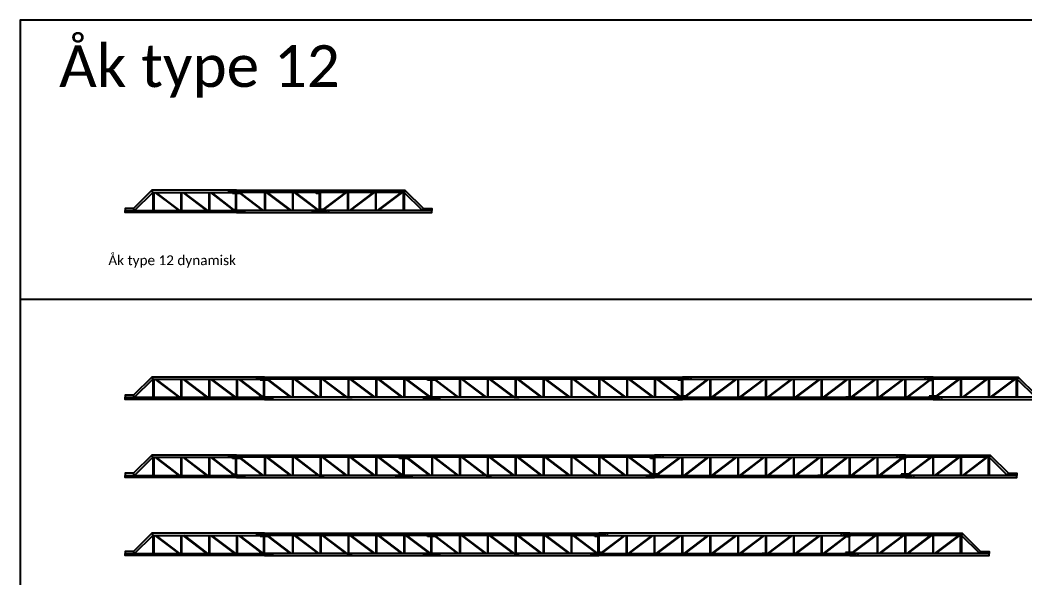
# Model space of a CAD drawing. Header units: millimetres. Extents: x -44600 to 136826, y -2000 to 78000.
# Drawn here: x 0 to 36059, y 58000 to 78000 of the extents above; entities that cross this region are included whole.
import ezdxf

# ---------------------------------------------------------------- set-up
doc = ezdxf.new("R2010")
doc.units = ezdxf.units.MM
for name, color, linetype in [('JBT_KL aak', 4, 'Continuous'), ('RAMME', 5, 'Continuous'), ('RAMME TEKST', 7, 'Continuous'), ('åkramme', 7, 'Continuous')]:
    doc.layers.add(name, color=color, linetype=linetype)
doc.styles.add('Calibri', font='calibri.ttf')

# ---------------------------------------------------------------- blocks, each defined once
blk = doc.blocks.new('Åk 12 lengde 31 meter')
at = {"layer": 'JBT_KL aak'}
for p, q in [((959, 800), (990, 725)), ((990, 725), (990, 75)), ((1000, 725), (1000, 75)), ((1010, 725), (1010, 75)), ((1010, 725), (1010, 75)), ((1020, 725), (1020, 75)), ((1030, 725), (1030, 75)), ((1065, 725), (1922, 75)), ((1098, 725), (1952, 75)), ((2000, 725), (2000, 75)), ((2020, 725), (2020, 75)), ((2065, 725), (2922, 75)), ((2099, 727), (2955, 75)), ((3000, 725), (3000, 75)), ((3020, 725), (3020, 75)), ((3065, 725), (3922, 75)), ((3098, 725), (3955, 75)), ((4000, 725), (4000, 75)), ((4020, 725), (4020, 75)), ((4065, 725), (4873, 115)), ((4098, 725), (4906, 115)), ((4707, 800), (4707, 725)), ((5000, 725), (5000, 800)), ((5000, 800), (9572, 800)), ((5000, 793), (5000, 800)), ((7391, 725), (5000, 725)), ((5294, 725), (5294, 800)), ((6000, 725), (6000, 75)), ((6020, 725), (6020, 75)), ((6065, 725), (6922, 75)), ((6098, 725), (6955, 75)), ((7000, 725), (7000, 75)), ((7020, 725), (7020, 75)), ((7065, 725), (7922, 75)), ((7098, 725), (7955, 75)), ((9572, 725), (7391, 725)), ((8000, 725), (8000, 75)), ((8020, 725), (8020, 75)), ((8065, 725), (8922, 75)), ((8098, 725), (8955, 75)), ((9000, 725), (9000, 75)), ((9020, 725), (9020, 75)), ((9065, 725), (9922, 75)), ((9098, 725), (9955, 75)), ((9572, 800), (10452, 800)), ((11000, 725), (9572, 725)), ((10000, 725), (10000, 75)), ((10020, 725), (10020, 75)), ((10065, 725), (10873, 115)), ((10098, 725), (10906, 115)), ((10452, 800), (11000, 800)), ((10707, 800), (10707, 725)), ((11000, 725), (11000, 800)), ((11000, 800), (15572, 800)), ((11000, 793), (11000, 800)), ((11000, 800), (11000, 725)), ((11000, 800), (11000, 793)), ((13391, 725), (11000, 725)), ((11294, 725), (11294, 800)), ((12000, 725), (12000, 75)), ((12020, 725), (12020, 75)), ((12065, 725), (12922, 75)), ((12098, 725), (12955, 75)), ((13000, 725), (13000, 75)), ((13020, 725), (13020, 75)), ((13065, 725), (13922, 75)), ((13098, 725), (13955, 75)), ((15572, 725), (13391, 725)), ((14000, 725), (14000, 75)), ((14020, 725), (14020, 75)), ((14065, 725), (14922, 75)), ((14098, 725), (14955, 75)), ((15000, 725), (15000, 75)), ((15020, 725), (15020, 75)), ((15065, 725), (15922, 75)), ((15098, 725), (15955, 75)), ((15572, 800), (16452, 800)), ((17000, 725), (15572, 725)), ((16000, 725), (16000, 75)), ((16020, 725), (16020, 75)), ((16065, 725), (16873, 115)), ((16098, 725), (16906, 115)), ((16452, 800), (17000, 800)), ((16707, 800), (16707, 725)), ((17000, 800), (17000, 725)), ((17000, 800), (17000, 793)), ((17548, 800), (17000, 800)), ((17000, 800), (17000, 725)), ((17000, 800), (17000, 793)), ((17000, 725), (23609, 725)), ((17902, 725), (17094, 115)), ((17935, 725), (17127, 115)), ((17294, 800), (17294, 725)), ((26000, 800), (17548, 800)), ((17980, 725), (17980, 75)), ((18000, 725), (18000, 75)), ((18902, 725), (18045, 75)), ((18935, 725), (18078, 75)), ((18980, 725), (18980, 75)), ((19000, 725), (19000, 75)), ((19902, 725), (19045, 75)), ((19935, 725), (19078, 75)), ((19980, 725), (19980, 75)), ((20000, 725), (20000, 75)), ((20902, 725), (20045, 75)), ((20935, 725), (20078, 75)), ((20980, 725), (20980, 75)), ((21000, 725), (21000, 75)), ((21902, 725), (21045, 75)), ((21935, 725), (21078, 75)), ((21980, 725), (21980, 75)), ((22000, 725), (22000, 75)), ((22902, 725), (22045, 75)), ((22935, 725), (22078, 75)), ((22980, 725), (22980, 75)), ((23000, 725), (23000, 75)), ((23902, 725), (23045, 75)), ((23935, 725), (23078, 75)), ((23609, 725), (26000, 725)), ((23980, 725), (23980, 75)), ((24000, 725), (24000, 75)), ((24902, 725), (24045, 75)), ((24935, 725), (24078, 75)), ((24980, 725), (24980, 75)), ((25000, 725), (25000, 75)), ((25707, 725), (25707, 800)), ((26000, 725), (26000, 800)), ((26000, 793), (26000, 800)), ((26902, 725), (26094, 115)), ((26935, 725), (26127, 115)), ((26294, 800), (26294, 725)), ((26980, 725), (26980, 75)), ((27000, 725), (27000, 75)), ((27902, 725), (27045, 75)), ((27935, 725), (27078, 75)), ((27980, 725), (27980, 75)), ((28000, 725), (28000, 75)), ((28901, 727), (28045, 75)), ((28935, 725), (28078, 75)), ((28980, 725), (28980, 75)), ((29000, 725), (29000, 75)), ((29902, 725), (29048, 75)), ((29935, 725), (29078, 75)), ((29970, 725), (29970, 75)), ((29980, 725), (29980, 75)), ((29990, 725), (29990, 75)), ((29990, 725), (29990, 75)), ((30000, 725), (30000, 75)), ((30041, 800), (30010, 725)), ((30010, 725), (30010, 75)), ((4976, 115), (4976, 685)), ((4996, 115), (4996, 685)), ((5121, 685), (5922, 75)), ((5150, 688), (5955, 75)), ((11121, 685), (11922, 75)), ((11150, 688), (11955, 75)), ((25850, 688), (25045, 75)), ((25879, 685), (25078, 75)), ((331, 75), (300, 150)), ((4707, 75), (4707, 0)), ((5000, 0), (5000, 80)), ((5000, 75), (5000, 0)), ((9572, 75), (5000, 75)), ((5000, 7), (5000, 0)), ((5000, 0), (7391, 0)), ((5294, 0), (5294, 75)), ((7391, 0), (9572, 0)), ((7955, 75), (8142, 75)), ((10452, 75), (9572, 75)), ((9572, 0), (11000, 0)), ((11000, 75), (10452, 75)), ((10707, 75), (10707, 0)), ((11000, 75), (11000, 0)), ((15572, 75), (11000, 75)), ((11000, 0), (11000, 75)), ((11000, 7), (11000, 0)), ((11000, 0), (13391, 0)), ((11294, 0), (11294, 75)), ((13391, 0), (15572, 0)), ((13955, 75), (14142, 75)), ((16452, 75), (15572, 75)), ((15572, 0), (17000, 0)), ((17000, 75), (16452, 75)), ((16707, 75), (16707, 0)), ((17000, 75), (17548, 75)), ((17000, 0), (17000, 75)), ((17000, 0), (17000, 75)), ((23609, 0), (17000, 0)), ((17294, 75), (17294, 0)), ((17548, 75), (26000, 75)), ((23045, 75), (22858, 75)), ((26000, 0), (23609, 0)), ((25707, 0), (25707, 75)), ((26000, 0), (26000, 80)), ((26000, 75), (26000, 0)), ((26000, 7), (26000, 0)), ((26294, 75), (26294, 0)), ((30669, 75), (30700, 150))]:
    blk.add_line(p, q, dxfattribs=at)
for points in [[(1287, 800), (959, 800), (300, 150), (0, 150), (0, 75), (331, 75), (990, 725), (2348, 725)], [(5000, 800), (1287, 800)], [(2348, 725), (5000, 725), (5000, 800)], [(28652, 725), (26000, 725), (26000, 800)], [(26000, 800), (29713, 800)], [(29713, 800), (30041, 800), (30700, 150), (31000, 150), (31000, 75), (30669, 75), (30010, 725), (28652, 725)], [(10976, 115), (10976, 685)], [(10996, 685), (10996, 115)], [(16976, 115), (16976, 685)], [(16996, 685), (16996, 115)], [(25976, 685), (25976, 115)], [(25996, 115), (25996, 685)], [(2348, 0), (0, 0), (0, 75), (2348, 75)], [(2348, 75), (5000, 75)], [(5000, 0), (2348, 0)], [(28652, 75), (26000, 75)], [(26000, 0), (28652, 0)], [(28652, 0), (31000, 0), (31000, 75), (28652, 75)]]:
    blk.add_lwpolyline(points, dxfattribs=at)
for points in [[(4850, 685), (4850, 725), (5000, 725), (5000, 685)], [(5150, 725), (5150, 685), (5000, 685), (5000, 725)], [(10850, 685), (10850, 725), (11000, 725), (11000, 685)], [(11150, 725), (11150, 685), (11000, 685), (11000, 725)], [(16850, 685), (16850, 725), (17000, 725), (17000, 685)], [(25850, 725), (25850, 685), (26000, 685), (26000, 725)], [(4850, 75), (4850, 115), (5000, 115), (5000, 75)], [(11000, 115), (11000, 75), (10850, 75), (10850, 115)], [(17000, 115), (17000, 75), (16850, 75), (16850, 115)], [(17000, 115), (17000, 75), (17150, 75), (17150, 115)], [(25850, 115), (25850, 75), (26000, 75), (26000, 115)], [(26150, 75), (26150, 115), (26000, 115), (26000, 75)]]:
    blk.add_lwpolyline(points, close=True, dxfattribs=at)
for centre in [(4797, 765), (4877, 765), (4957, 765), (5043, 765), (5123, 765), (5203, 765), (10797, 765), (10877, 765), (10957, 765), (11043, 765), (11123, 765), (11203, 765), (16797, 765), (16877, 765), (16957, 765), (17043, 765), (17123, 765), (17203, 765), (25797, 765), (25877, 765), (25957, 765), (26043, 765), (26123, 765), (26203, 765), (4797, 35), (4877, 35), (4957, 35), (5043, 35), (5123, 35), (5203, 35), (10797, 35), (10877, 35), (10957, 35), (11043, 35), (11123, 35), (11203, 35), (16797, 35), (16877, 35), (16957, 35), (17043, 35), (17123, 35), (17203, 35), (25797, 35), (25877, 35), (25957, 35), (26043, 35), (26123, 35), (26203, 35)]:
    blk.add_circle(centre, 11, dxfattribs=at)
blk = doc.blocks.new('Åk 12 lengde 32 meter')
at = {"layer": 'JBT_KL aak'}
for p, q in [((990, 725), (959, 800)), ((990, 725), (990, 75)), ((1000, 725), (1000, 75)), ((1010, 725), (1010, 75)), ((1020, 725), (1020, 75)), ((1030, 725), (1030, 75)), ((1065, 725), (1566, 345)), ((1098, 725), (1572, 366)), ((2000, 725), (2000, 75)), ((2020, 725), (2020, 75)), ((2065, 725), (2922, 75)), ((2098, 725), (2955, 75)), ((3000, 725), (3000, 75)), ((3020, 725), (3020, 75)), ((3064, 724), (3850, 114)), ((3097, 724), (3881, 115)), ((3707, 800), (3707, 725)), ((4000, 800), (4000, 720)), ((4000, 725), (4000, 800)), ((4000, 800), (8572, 800)), ((4000, 793), (4000, 800)), ((6391, 725), (4000, 725)), ((4294, 725), (4294, 800)), ((5000, 725), (5000, 75)), ((5020, 725), (5020, 75)), ((5065, 725), (5922, 75)), ((5098, 725), (5955, 75)), ((6000, 725), (6000, 75)), ((6020, 725), (6020, 75)), ((6065, 725), (6922, 75)), ((6098, 725), (6955, 75)), ((8572, 725), (6391, 725)), ((7000, 725), (7000, 75)), ((7020, 725), (7020, 75)), ((7065, 725), (7922, 75)), ((7098, 725), (7955, 75)), ((8000, 725), (8000, 75)), ((8020, 725), (8020, 75)), ((8065, 725), (8922, 75)), ((8098, 725), (8955, 75)), ((8572, 800), (9452, 800)), ((10000, 725), (8572, 725)), ((9000, 725), (9000, 75)), ((9020, 725), (9020, 75)), ((9065, 725), (9873, 115)), ((9098, 725), (9906, 115)), ((9452, 800), (10000, 800)), ((9707, 800), (9707, 725)), ((10000, 800), (10000, 725)), ((10000, 800), (10000, 793)), ((10000, 725), (10000, 800)), ((10000, 800), (18452, 800)), ((10000, 793), (10000, 800)), ((12391, 725), (10000, 725)), ((10294, 725), (10294, 800)), ((11000, 725), (11000, 75)), ((11020, 725), (11020, 75)), ((11065, 725), (11922, 75)), ((11098, 725), (11955, 75)), ((12000, 725), (12000, 75)), ((12020, 725), (12020, 75)), ((12065, 725), (12922, 75)), ((12098, 725), (12955, 75)), ((19000, 725), (12391, 725)), ((13000, 725), (13000, 75)), ((13020, 725), (13020, 75)), ((13065, 725), (13922, 75)), ((13098, 725), (13955, 75)), ((14000, 725), (14000, 75)), ((14020, 725), (14020, 75)), ((14065, 725), (14922, 75)), ((14098, 725), (14955, 75)), ((15000, 725), (15000, 75)), ((15020, 725), (15020, 75)), ((15065, 725), (15922, 75)), ((15098, 725), (15955, 75)), ((16000, 725), (16000, 75)), ((16020, 725), (16020, 75)), ((16065, 725), (16922, 75)), ((16098, 725), (16955, 75)), ((17000, 725), (17000, 75)), ((17020, 725), (17020, 75)), ((17065, 725), (17922, 75)), ((17098, 725), (17955, 75)), ((18000, 725), (18000, 75)), ((18020, 725), (18020, 75)), ((18065, 725), (18873, 115)), ((18098, 725), (18906, 115)), ((18452, 800), (19000, 800)), ((18707, 800), (18707, 725)), ((19000, 800), (19000, 725)), ((19000, 800), (19000, 793)), ((19548, 800), (19000, 800)), ((19000, 800), (19000, 725)), ((19000, 800), (19000, 793)), ((19000, 725), (25609, 725)), ((19902, 725), (19094, 115)), ((19935, 725), (19127, 115)), ((19294, 800), (19294, 725)), ((28000, 800), (19548, 800)), ((19980, 725), (19980, 75)), ((20000, 725), (20000, 75)), ((20902, 725), (20045, 75)), ((20935, 725), (20078, 75)), ((20980, 725), (20980, 75)), ((21000, 725), (21000, 75)), ((21902, 725), (21045, 75)), ((21935, 725), (21078, 75)), ((21980, 725), (21980, 75)), ((22000, 725), (22000, 75)), ((22902, 725), (22045, 75)), ((22935, 725), (22078, 75)), ((22980, 725), (22980, 75)), ((23000, 725), (23000, 75)), ((23902, 725), (23045, 75)), ((23935, 725), (23078, 75)), ((23980, 725), (23980, 75)), ((24000, 725), (24000, 75)), ((24902, 725), (24045, 75)), ((24935, 725), (24078, 75)), ((24980, 725), (24980, 75)), ((25000, 725), (25000, 75)), ((25902, 725), (25045, 75)), ((25935, 725), (25078, 75)), ((25609, 725), (28000, 725)), ((25980, 725), (25980, 75)), ((26000, 725), (26000, 75)), ((26902, 725), (26045, 75)), ((26935, 725), (26078, 75)), ((26980, 725), (26980, 75)), ((27000, 725), (27000, 75)), ((27707, 725), (27707, 800)), ((28000, 725), (28000, 800)), ((28000, 793), (28000, 800)), ((28902, 725), (28094, 115)), ((28935, 725), (28127, 115)), ((28294, 800), (28294, 725)), ((28980, 725), (28980, 75)), ((29000, 725), (29000, 75)), ((29902, 725), (29045, 75)), ((29935, 725), (29078, 75)), ((29980, 725), (29980, 75)), ((30000, 725), (30000, 75)), ((30935, 725), (30713, 556)), ((30902, 725), (30713, 581)), ((30970, 725), (30970, 75)), ((30980, 725), (30980, 75)), ((30990, 725), (30990, 75)), ((30990, 725), (30990, 75)), ((31000, 725), (31000, 75)), ((31041, 800), (31010, 725)), ((31010, 725), (31010, 75)), ((1572, 366), (1955, 75)), ((3976, 115), (3976, 685)), ((3996, 115), (3996, 685)), ((4121, 685), (4922, 75)), ((4150, 688), (4955, 75)), ((10121, 685), (10922, 75)), ((10150, 688), (10955, 75)), ((27850, 688), (27045, 75)), ((27879, 685), (27078, 75)), ((30713, 581), (30045, 75)), ((30713, 556), (30078, 75)), ((331, 75), (300, 150)), ((1566, 345), (1922, 75)), ((3707, 75), (3707, 0)), ((4000, 0), (4000, 80)), ((4000, 75), (4000, 0)), ((8572, 75), (4000, 75)), ((4000, 7), (4000, 0)), ((4294, 0), (4294, 75)), ((6955, 75), (7142, 75)), ((9452, 75), (8572, 75)), ((10000, 75), (9452, 75)), ((9707, 75), (9707, 0)), ((10000, 0), (10000, 75)), ((10000, 75), (10000, 0)), ((18452, 75), (10000, 75)), ((10000, 7), (10000, 0)), ((10294, 0), (10294, 75)), ((12955, 75), (13142, 75)), ((19000, 75), (18452, 75)), ((18707, 75), (18707, 0)), ((19000, 75), (19548, 75)), ((19000, 0), (19000, 75)), ((19000, 0), (19000, 75)), ((19294, 75), (19294, 0)), ((19548, 75), (28000, 75)), ((25045, 75), (24858, 75)), ((27707, 0), (27707, 75)), ((28000, 0), (28000, 80)), ((28000, 75), (28000, 0)), ((28000, 7), (28000, 0)), ((28294, 75), (28294, 0)), ((31669, 75), (31700, 150)), ((4000, 0), (6391, 0)), ((6391, 0), (8572, 0)), ((8572, 0), (10000, 0)), ((10000, 0), (12391, 0)), ((12391, 0), (19000, 0)), ((25609, 0), (19000, 0)), ((28000, 0), (25609, 0))]:
    blk.add_line(p, q, dxfattribs=at)
for points in [[(1572, 800), (959, 800), (300, 150), (0, 150), (0, 75), (331, 75), (990, 725), (1572, 725)], [(4000, 800), (1572, 800)], [(1572, 725), (4000, 725)], [(30713, 725), (28000, 725), (28000, 800)], [(28000, 800), (30713, 800)], [(30713, 800), (31041, 800), (31700, 150), (32000, 150), (32000, 75), (31669, 75), (31010, 725), (30713, 725)], [(9976, 115), (9976, 685)], [(9996, 685), (9996, 115)], [(18976, 115), (18976, 685)], [(18996, 685), (18996, 115)], [(27976, 685), (27976, 115)], [(27996, 115), (27996, 685)], [(1572, 0), (0, 0), (0, 75), (1572, 75)], [(1572, 75), (4000, 75)], [(30713, 75), (28000, 75)], [(30713, 0), (32000, 0), (32000, 75), (30713, 75)], [(4000, 0), (1572, 0)], [(28000, 0), (30713, 0)]]:
    blk.add_lwpolyline(points, dxfattribs=at)
for points in [[(3850, 685), (3850, 725), (4000, 725), (4000, 685)], [(4150, 725), (4150, 685), (4000, 685), (4000, 725)], [(9850, 685), (9850, 725), (10000, 725), (10000, 685)], [(10150, 725), (10150, 685), (10000, 685), (10000, 725)], [(18850, 685), (18850, 725), (19000, 725), (19000, 685)], [(27850, 725), (27850, 685), (28000, 685), (28000, 725)], [(3850, 75), (3850, 115), (4000, 115), (4000, 75)], [(10000, 115), (10000, 75), (9850, 75), (9850, 115)], [(19000, 115), (19000, 75), (18850, 75), (18850, 115)], [(19000, 115), (19000, 75), (19150, 75), (19150, 115)], [(27850, 115), (27850, 75), (28000, 75), (28000, 115)], [(28150, 75), (28150, 115), (28000, 115), (28000, 75)]]:
    blk.add_lwpolyline(points, close=True, dxfattribs=at)
for centre in [(3797, 765), (3877, 765), (3957, 765), (4043, 765), (4123, 765), (4203, 765), (9797, 765), (9877, 765), (9957, 765), (10043, 765), (10123, 765), (10203, 765), (18797, 765), (18877, 765), (18957, 765), (19043, 765), (19123, 765), (19203, 765), (27797, 765), (27877, 765), (27957, 765), (28043, 765), (28123, 765), (28203, 765), (3797, 35), (3877, 35), (3957, 35), (4043, 35), (4123, 35), (4203, 35), (9797, 35), (9877, 35), (9957, 35), (10043, 35), (10123, 35), (10203, 35), (18797, 35), (18877, 35), (18957, 35), (19043, 35), (19123, 35), (19203, 35), (27797, 35), (27877, 35), (27957, 35), (28043, 35), (28123, 35), (28203, 35)]:
    blk.add_circle(centre, 11, dxfattribs=at)
blk = doc.blocks.new('Åk 12 lengde 33 meter')
at = {"layer": 'JBT_KL aak', "color": 0}
for p, q in [((959, 800), (990, 725)), ((990, 725), (990, 75)), ((1000, 725), (1000, 75)), ((1010, 725), (1010, 75)), ((1010, 725), (1010, 75)), ((1020, 725), (1020, 75)), ((1030, 725), (1030, 75)), ((1065, 725), (1922, 75)), ((1098, 725), (1952, 75)), ((2000, 725), (2000, 75)), ((2020, 725), (2020, 75)), ((2065, 725), (2922, 75)), ((2099, 727), (2955, 75)), ((3000, 725), (3000, 75)), ((3020, 725), (3020, 75)), ((3065, 725), (3922, 75)), ((3098, 725), (3955, 75)), ((4000, 725), (4000, 75)), ((4020, 725), (4020, 75)), ((4065, 725), (4873, 115)), ((4098, 725), (4906, 115)), ((4707, 800), (4707, 725)), ((5000, 725), (5000, 800)), ((5000, 800), (9572, 800)), ((5000, 793), (5000, 800)), ((7391, 725), (5000, 725)), ((5294, 725), (5294, 800)), ((6000, 725), (6000, 75)), ((6020, 725), (6020, 75)), ((6065, 725), (6922, 75)), ((6098, 725), (6955, 75)), ((7000, 725), (7000, 75)), ((7020, 725), (7020, 75)), ((7065, 725), (7922, 75)), ((7098, 725), (7955, 75)), ((9572, 725), (7391, 725)), ((8000, 725), (8000, 75)), ((8020, 725), (8020, 75)), ((8065, 725), (8922, 75)), ((8098, 725), (8955, 75)), ((9000, 725), (9000, 75)), ((9020, 725), (9020, 75)), ((9065, 725), (9922, 75)), ((9098, 725), (9955, 75)), ((9572, 800), (10452, 800)), ((11000, 725), (9572, 725)), ((10000, 725), (10000, 75)), ((10020, 725), (10020, 75)), ((10065, 725), (10873, 115)), ((10098, 725), (10906, 115)), ((10452, 800), (11000, 800)), ((10707, 800), (10707, 725)), ((11000, 800), (11000, 725)), ((11000, 800), (11000, 793)), ((11000, 725), (11000, 800)), ((11000, 800), (19452, 800)), ((11000, 793), (11000, 800)), ((13391, 725), (11000, 725)), ((11294, 725), (11294, 800)), ((12000, 725), (12000, 75)), ((12020, 725), (12020, 75)), ((12065, 725), (12922, 75)), ((12098, 725), (12955, 75)), ((13000, 725), (13000, 75)), ((13020, 725), (13020, 75)), ((13065, 725), (13922, 75)), ((13098, 725), (13955, 75)), ((20000, 725), (13391, 725)), ((14000, 725), (14000, 75)), ((14020, 725), (14020, 75)), ((14065, 725), (14922, 75)), ((14098, 725), (14955, 75)), ((15000, 725), (15000, 75)), ((15020, 725), (15020, 75)), ((15065, 725), (15922, 75)), ((15098, 725), (15955, 75)), ((16000, 725), (16000, 75)), ((16020, 725), (16020, 75)), ((16065, 725), (16922, 75)), ((16098, 725), (16955, 75)), ((17000, 725), (17000, 75)), ((17020, 725), (17020, 75)), ((17065, 725), (17922, 75)), ((17098, 725), (17955, 75)), ((18000, 725), (18000, 75)), ((18020, 725), (18020, 75)), ((18065, 725), (18922, 75)), ((18098, 725), (18955, 75)), ((19000, 725), (19000, 75)), ((19020, 725), (19020, 75)), ((19065, 725), (19873, 115)), ((19098, 725), (19906, 115)), ((19452, 800), (20000, 800)), ((19707, 800), (19707, 725)), ((20000, 800), (20000, 725)), ((20000, 800), (20000, 793)), ((20548, 800), (20000, 800)), ((20000, 800), (20000, 725)), ((20000, 800), (20000, 793)), ((20000, 725), (26609, 725)), ((20902, 725), (20094, 115)), ((20935, 725), (20127, 115)), ((20294, 800), (20294, 725)), ((29000, 800), (20548, 800)), ((20980, 725), (20980, 75)), ((21000, 725), (21000, 75)), ((21902, 725), (21045, 75)), ((21935, 725), (21078, 75)), ((21980, 725), (21980, 75)), ((22000, 725), (22000, 75)), ((22902, 725), (22045, 75)), ((22935, 725), (22078, 75)), ((22980, 725), (22980, 75)), ((23000, 725), (23000, 75)), ((23902, 725), (23045, 75)), ((23935, 725), (23078, 75)), ((23980, 725), (23980, 75)), ((24000, 725), (24000, 75)), ((24902, 725), (24045, 75)), ((24935, 725), (24078, 75)), ((24980, 725), (24980, 75)), ((25000, 725), (25000, 75)), ((25902, 725), (25045, 75)), ((25935, 725), (25078, 75)), ((25980, 725), (25980, 75)), ((26000, 725), (26000, 75)), ((26902, 725), (26045, 75)), ((26935, 725), (26078, 75)), ((26609, 725), (29000, 725)), ((26980, 725), (26980, 75)), ((27000, 725), (27000, 75)), ((27902, 725), (27045, 75)), ((27935, 725), (27078, 75)), ((27980, 725), (27980, 75)), ((28000, 725), (28000, 75)), ((28707, 725), (28707, 800)), ((29000, 725), (29000, 800)), ((29000, 793), (29000, 800)), ((29902, 725), (29094, 115)), ((29935, 725), (29127, 115)), ((29294, 800), (29294, 725)), ((29980, 725), (29980, 75)), ((30000, 725), (30000, 75)), ((30902, 725), (30045, 75)), ((30935, 725), (30078, 75)), ((30980, 725), (30980, 75)), ((31000, 725), (31000, 75)), ((31935, 725), (31713, 556)), ((31902, 725), (31713, 581)), ((31970, 725), (31970, 75)), ((31980, 725), (31980, 75)), ((31990, 725), (31990, 75)), ((31990, 725), (31990, 75)), ((32000, 725), (32000, 75)), ((32041, 800), (32010, 725)), ((32010, 725), (32010, 75)), ((4976, 115), (4976, 685)), ((4996, 115), (4996, 685)), ((5121, 685), (5922, 75)), ((5150, 688), (5955, 75)), ((11121, 685), (11922, 75)), ((11150, 688), (11955, 75)), ((28850, 688), (28045, 75)), ((28879, 685), (28078, 75)), ((31713, 581), (31045, 75)), ((31713, 556), (31078, 75)), ((331, 75), (300, 150)), ((4707, 75), (4707, 0)), ((5000, 0), (5000, 80)), ((5000, 75), (5000, 0)), ((9572, 75), (5000, 75)), ((5000, 7), (5000, 0)), ((5294, 0), (5294, 75)), ((7955, 75), (8142, 75)), ((10452, 75), (9572, 75)), ((11000, 75), (10452, 75)), ((10707, 75), (10707, 0)), ((11000, 0), (11000, 75)), ((11000, 75), (11000, 0)), ((19452, 75), (11000, 75)), ((11000, 7), (11000, 0)), ((11294, 0), (11294, 75)), ((13955, 75), (14142, 75)), ((20000, 75), (19452, 75)), ((19707, 75), (19707, 0)), ((20000, 75), (20548, 75)), ((20000, 0), (20000, 75)), ((20000, 0), (20000, 75)), ((20294, 75), (20294, 0)), ((20548, 75), (29000, 75)), ((26045, 75), (25858, 75)), ((28707, 0), (28707, 75)), ((29000, 0), (29000, 80)), ((29000, 75), (29000, 0)), ((29000, 7), (29000, 0)), ((29294, 75), (29294, 0)), ((32669, 75), (32700, 150)), ((5000, 0), (7391, 0)), ((7391, 0), (9572, 0)), ((9572, 0), (11000, 0)), ((11000, 0), (13391, 0)), ((13391, 0), (20000, 0)), ((26609, 0), (20000, 0)), ((29000, 0), (26609, 0))]:
    blk.add_line(p, q, dxfattribs=at)
for points in [[(1287, 800), (959, 800), (300, 150), (0, 150), (0, 75), (331, 75), (990, 725), (2348, 725)], [(5000, 800), (1287, 800)], [(2348, 725), (5000, 725), (5000, 800)], [(31713, 725), (29000, 725), (29000, 800)], [(29000, 800), (31713, 800)], [(31713, 800), (32041, 800), (32700, 150), (33000, 150), (33000, 75), (32669, 75), (32010, 725), (31713, 725)], [(10976, 115), (10976, 685)], [(10996, 685), (10996, 115)], [(19976, 115), (19976, 685)], [(19996, 685), (19996, 115)], [(28976, 685), (28976, 115)], [(28996, 115), (28996, 685)], [(2348, 0), (0, 0), (0, 75), (2348, 75)], [(2348, 75), (5000, 75)], [(31713, 75), (29000, 75)], [(31713, 0), (33000, 0), (33000, 75), (31713, 75)], [(5000, 0), (2348, 0)], [(29000, 0), (31713, 0)]]:
    blk.add_lwpolyline(points, dxfattribs=at)
for points in [[(4850, 685), (4850, 725), (5000, 725), (5000, 685)], [(5150, 725), (5150, 685), (5000, 685), (5000, 725)], [(10850, 685), (10850, 725), (11000, 725), (11000, 685)], [(11150, 725), (11150, 685), (11000, 685), (11000, 725)], [(19850, 685), (19850, 725), (20000, 725), (20000, 685)], [(28850, 725), (28850, 685), (29000, 685), (29000, 725)], [(4850, 75), (4850, 115), (5000, 115), (5000, 75)], [(11000, 115), (11000, 75), (10850, 75), (10850, 115)], [(20000, 115), (20000, 75), (19850, 75), (19850, 115)], [(20000, 115), (20000, 75), (20150, 75), (20150, 115)], [(28850, 115), (28850, 75), (29000, 75), (29000, 115)], [(29150, 75), (29150, 115), (29000, 115), (29000, 75)]]:
    blk.add_lwpolyline(points, close=True, dxfattribs=at)
for centre in [(4797, 765), (4877, 765), (4957, 765), (5043, 765), (5123, 765), (5203, 765), (10797, 765), (10877, 765), (10957, 765), (11043, 765), (11123, 765), (11203, 765), (19797, 765), (19877, 765), (19957, 765), (20043, 765), (20123, 765), (20203, 765), (28797, 765), (28877, 765), (28957, 765), (29043, 765), (29123, 765), (29203, 765), (4797, 35), (4877, 35), (4957, 35), (5043, 35), (5123, 35), (5203, 35), (10797, 35), (10877, 35), (10957, 35), (11043, 35), (11123, 35), (11203, 35), (19797, 35), (19877, 35), (19957, 35), (20043, 35), (20123, 35), (20203, 35), (28797, 35), (28877, 35), (28957, 35), (29043, 35), (29123, 35), (29203, 35)]:
    blk.add_circle(centre, 11, dxfattribs=at)
blk = doc.blocks.new('*U50')
blk.add_lwpolyline([(0, 0), (390, 0), (390, 277), (0, 277)], close=True)
blk = doc.blocks.new('Åk 12 lengde 11 meter')
at = {"layer": 'JBT_KL aak'}
for p, q in [((990, 725), (959, 800)), ((990, 725), (990, 75)), ((1000, 725), (1000, 75)), ((1010, 725), (1010, 75)), ((1020, 725), (1020, 75)), ((1030, 725), (1030, 75)), ((1065, 725), (1566, 345)), ((1098, 725), (1572, 366)), ((2000, 725), (2000, 75)), ((2020, 725), (2020, 75)), ((2065, 725), (2922, 75)), ((2098, 725), (2955, 75)), ((3000, 725), (3000, 75)), ((3020, 725), (3020, 75)), ((3064, 724), (3850, 114)), ((3097, 724), (3881, 115)), ((3707, 800), (3707, 725)), ((4000, 800), (4000, 720)), ((4000, 725), (4000, 800)), ((4000, 800), (6452, 800)), ((4000, 793), (4000, 800)), ((6391, 725), (4000, 725)), ((4294, 725), (4294, 800)), ((5000, 725), (5000, 75)), ((5020, 725), (5020, 75)), ((5065, 725), (5922, 75)), ((5098, 725), (5955, 75)), ((6000, 725), (6000, 75)), ((6020, 725), (6020, 75)), ((6065, 725), (6452, 433)), ((6098, 725), (6391, 503)), ((7000, 725), (6391, 725)), ((6452, 800), (7000, 800)), ((6707, 800), (6707, 725)), ((7000, 800), (7000, 725)), ((7000, 800), (7000, 793)), ((7902, 725), (7094, 115)), ((7935, 725), (7127, 115)), ((7294, 800), (7294, 725)), ((7980, 725), (7980, 75)), ((8000, 725), (8000, 75)), ((8902, 725), (8045, 75)), ((8935, 725), (8078, 75)), ((8980, 725), (8980, 75)), ((9000, 725), (9000, 75)), ((9935, 725), (9713, 556)), ((9902, 725), (9713, 581)), ((9970, 725), (9970, 75)), ((9980, 725), (9980, 75)), ((9990, 725), (9990, 75)), ((9990, 725), (9990, 75)), ((10000, 725), (10000, 75)), ((10041, 800), (10010, 725)), ((10010, 725), (10010, 75)), ((1572, 366), (1955, 75)), ((3976, 115), (3976, 685)), ((3996, 115), (3996, 685)), ((4121, 685), (4922, 75)), ((4150, 688), (4955, 75)), ((6391, 503), (6906, 115)), ((6452, 433), (6873, 115)), ((9713, 581), (9045, 75)), ((9713, 556), (9078, 75)), ((331, 75), (300, 150)), ((1566, 345), (1922, 75)), ((3707, 75), (3707, 0)), ((4000, 0), (4000, 80)), ((4000, 75), (4000, 0)), ((6452, 75), (4000, 75)), ((4000, 7), (4000, 0)), ((4294, 0), (4294, 75)), ((7000, 75), (6452, 75)), ((6707, 75), (6707, 0)), ((7000, 0), (7000, 80)), ((7000, 0), (7000, 75)), ((7294, 75), (7294, 0)), ((10669, 75), (10700, 150)), ((4000, 0), (6391, 0)), ((6391, 0), (7000, 0))]:
    blk.add_line(p, q, dxfattribs=at)
for points in [[(1572, 800), (959, 800), (300, 150), (0, 150), (0, 75), (331, 75), (990, 725), (1572, 725)], [(4000, 800), (1572, 800)], [(1572, 725), (4000, 725)], [(9713, 725), (7000, 725), (7000, 800)], [(7000, 800), (9713, 800)], [(9713, 800), (10041, 800), (10700, 150), (11000, 150), (11000, 75), (10669, 75), (10010, 725), (9713, 725)], [(6976, 115), (6976, 685)], [(6996, 685), (6996, 115)], [(1572, 0), (0, 0), (0, 75), (1572, 75)], [(1572, 75), (4000, 75)], [(9713, 75), (7000, 75)], [(9713, 0), (11000, 0), (11000, 75), (9713, 75)], [(4000, 0), (1572, 0)], [(7000, 0), (9713, 0)]]:
    blk.add_lwpolyline(points, dxfattribs=at)
for points in [[(3850, 685), (3850, 725), (4000, 725), (4000, 685)], [(4150, 725), (4150, 685), (4000, 685), (4000, 725)], [(6850, 685), (6850, 725), (7000, 725), (7000, 685)], [(3850, 75), (3850, 115), (4000, 115), (4000, 75)], [(7000, 115), (7000, 75), (6850, 75), (6850, 115)], [(7150, 75), (7150, 115), (7000, 115), (7000, 75)]]:
    blk.add_lwpolyline(points, close=True, dxfattribs=at)
for centre in [(3797, 765), (3877, 765), (3957, 765), (4043, 765), (4123, 765), (4203, 765), (6797, 765), (6877, 765), (6957, 765), (7043, 765), (7123, 765), (7203, 765), (3797, 35), (3877, 35), (3957, 35), (4043, 35), (4123, 35), (4203, 35), (6797, 35), (6877, 35), (6957, 35), (7043, 35), (7123, 35), (7203, 35)]:
    blk.add_circle(centre, 11, dxfattribs=at)
blk = doc.blocks.new('*U51')
at = {"layer": 'JBT_KL aak'}
blk.add_blockref('Åk 12 lengde 11 meter', (0, 0), dxfattribs=at)

msp = doc.modelspace()

# ---------------------------------------------------------------- linework, layer by layer
at = {"layer": 'RAMME'}
msp.add_line((0, 68000), (55400, 68000), dxfattribs=at)

# ---------------------------------------------------------------- block references
at = {"layer": 'JBT_KL aak'}
for name, p in [('Åk 12 lengde 33 meter', (3771, 64400)), ('Åk 12 lengde 32 meter', (3771, 61600)), ('Åk 12 lengde 31 meter', (3771, 58800))]:
    msp.add_blockref(name, p, dxfattribs=at)
at = {"layer": 'RAMME', "xscale": 200, "yscale": 200, "zscale": 200, "rotation": 90}
msp.add_blockref('*U50', (55400, 0), dxfattribs=at)
at = {"layer": 'åkramme', "color": 0}
msp.add_blockref('*U51', (3771, 71098), dxfattribs=at)

# ---------------------------------------------------------------- texts
at = {"layer": 'RAMME TEKST', "style": 'Calibri'}
for s, height, p in [('Åk type 12', 1500, (1400, 75600)), ('Åk type 12 dynamisk ', 350, (3169, 69214))]:
    msp.add_text(s, height=height, dxfattribs=at).set_placement(p)

doc.saveas('drawing.dxf')
